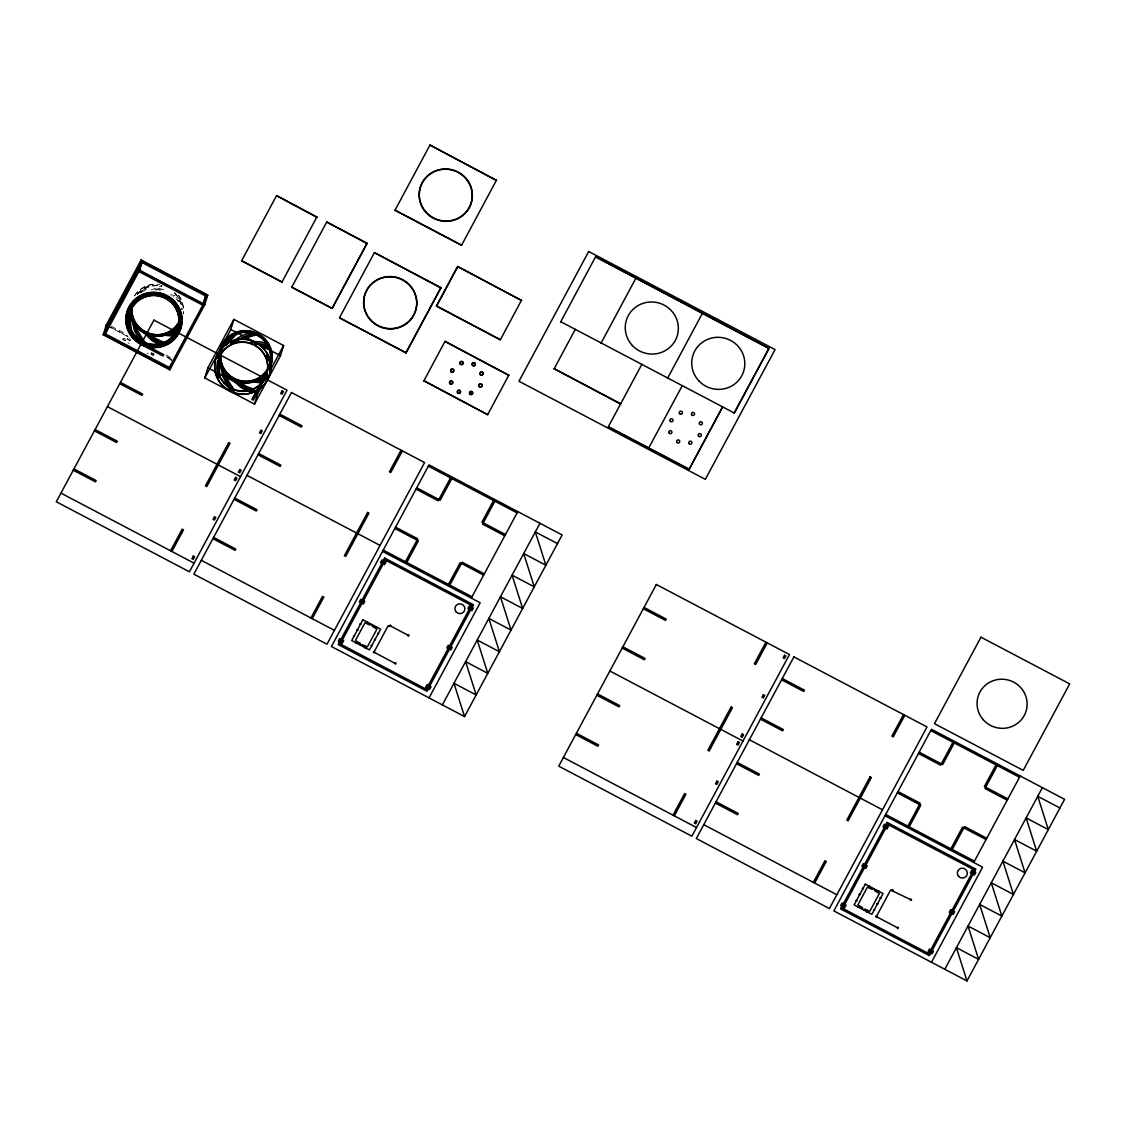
<?xml version="1.0" encoding="UTF-8"?>
<svg xmlns="http://www.w3.org/2000/svg" width="1126" height="1126" viewBox="0 0 1126 1126"><rect width="100%" height="100%" fill="white"/><g stroke="black" fill="none" stroke-linecap="round" stroke-linejoin="round"><path stroke-width="0.75" stroke-dasharray="5 3.75" d="M130.264 339.207C131.432 343.303 124.24 336.435 129.504 338.884M130.152 340.516L127.379 339.025M124.733 340.601C118.765 336.21 130.264 340.714 123.227 337.87M151.461 354.718L150.785 354.028L151.968 352.719M151.489 352.804C155.163 354.437 154.065 355.929 150.828 353.986M171.208 360.137L166.535 356.97M171.391 360.559L171.743 359.405M125.999 339.362L125.31 340.657L122.523 339.165M137.738 294.224C140.806 287.904 156.796 281.176 143.72 291.353M140.989 292.69L144.916 288.58L140.497 292.718M151.278 289.945L161.862 285.779M154.783 289.917L162.749 287.13M156.387 289.959L164.706 287.777M153.544 355.549L152.08 355.084M159.019 290.255L166.043 288.692M182.243 302.908L178.809 301.515M170.308 294.928C175.459 294.336 185.832 300.98 174.586 297.18M173.08 296.828L173.784 296.983M175.938 299.037L182.201 302.866M128.744 337.814L129.546 338.166M177.317 300.712L178.302 301.219M128.026 342.67L129.208 343.416M148.153 353.254L146.999 353.282M111.235 326.202L126.436 334.253M166.015 355.028L172.081 358.265M110.897 327.342L127.928 336.294M166.634 356.661L171.279 359.11M107.505 325.893L128.8 337.11M153.235 353.282L154.248 354.085M134.557 295.885A26.602 25.997 16.8 0 1 159.667 284.414M178.415 295.322A26.602 25.997 16.8 0 1 183.186 314.14M134.656 295.589A26.602 25.997 16.8 0 1 156.486 283.921M178.71 295.293A26.602 25.997 16.8 0 1 183.313 313.549M137.639 294.308A25.096 24.533 16.8 0 1 161.44 286.173M174.291 292.83A25.096 24.533 16.8 0 1 181.905 309.509M137.372 294.435A25.096 24.533 16.8 0 1 162.116 285.99M174.671 292.816A25.096 24.533 16.8 0 1 182.004 309.791"/><path stroke-width="1.5" d="M128.153 321.445L128.28 318.053M217.754 363.881L217.98 360.475M129.152 314.633L129.279 325.203M217.304 361.77L216.896 368.568A180.132 98.638 -14.4 0 0 216.98 371.481M128.927 312.521L129.152 311.255M217.825 358.378L218.148 356.689M219.922 355.76L218.444 368.807A187.831 99.355 -15.4 0 0 218.627 372.762L217.036 372.692L217.881 375.338L218.993 377.872L220.147 376.83A187.859 95.766 -26.2 0 1 219.5 373.17L219.218 363.318L220.583 353.536M220.316 354.155L220.752 352.551M103.282 334.746L138.231 269.564L204.805 304.597L169.843 369.764L103.282 334.746L106.266 324.893L109.349 326.526M105.76 331.677L107.505 325.893L142.355 261.035L139.568 270.268L104.704 335.14M106.111 331.508L106.449 330.368M106.801 329.214L108.18 324.64M141.116 260.022L138.146 269.874L204.707 304.893L207.677 295.054L141.116 260.022L106.168 325.203L109.264 326.821M169.843 369.764L170.462 367.723M170.631 367.146L171.166 365.415M205.565 295.955L202.764 305.188L138.864 271.563L141.665 262.33L205.565 295.955L206.255 294.646L203.468 303.893L168.604 368.765M204.791 377.97L207.86 367.808L233.884 319.376L283.583 345.527L280.515 355.675L254.49 404.121L204.791 377.97L230.816 329.524L233.884 319.376M241.611 260.782L281.993 282.035L241.611 260.782L276.56 195.614L316.842 217.163L276.56 195.614M254.49 404.121L257.558 393.959L261.626 386.401M291.775 287.172L332.156 308.425L291.775 287.172L326.723 222.005L367.104 243.244L332.156 308.425M326.723 222.005L367.006 243.554M339.447 317.799L406.007 352.818L339.447 317.799L374.409 252.618L440.97 287.651L406.007 352.818M374.409 252.618L440.871 287.946M395.015 210.21L461.576 245.243L395.015 210.21L429.963 145.043L496.439 180.371L429.963 145.043M521.577 300.121L500.338 339.785L436.438 306.159L457.677 266.51L521.493 300.431L457.677 266.51M500.338 339.785L436.536 305.864M620.595 404.037L554.133 368.709L620.693 403.741M768.988 348.427L595.57 256.827L768.988 348.427L734.124 413.298M635.951 278.08L601.002 343.247M648.759 447.909L682.131 385.936M702.511 313.098L667.563 378.28M219.443 351.692L222.16 344.514A26.602 25.997 16.8 0 1 232.646 334.098L233.772 335.182A187.761 94.302 63.4 0 0 231.069 337.941L225.172 345.527M374.606 652.489C374.381 649.575 371.847 653.91 374.606 652.489L394.747 663.214C395.55 666.142 396.999 661.314 394.747 663.214M910.258 899.575C910.99 902.433 912.623 897.76 910.301 899.477L890.624 890.019L876.675 915.973C873.677 915.973 878.013 918.534 876.732 915.987M128.857 311.128L130.377 311.339L132.136 306.807M266.355 375L266.665 374.113A25.096 24.533 16.8 0 0 255.095 345.288L256.235 344.26A26.602 25.997 16.8 0 0 251.14 341.91L251.084 343.458L250.197 343.149A25.096 24.533 16.8 0 0 220.949 354.141L219.88 353.001A26.602 25.997 16.8 0 0 217.557 357.969L219.134 358.04L218.838 358.912A25.096 24.533 16.8 0 0 230.394 387.738L229.254 388.78A26.602 25.997 16.8 0 0 234.349 391.13L234.405 389.582L235.306 389.892A25.096 24.533 16.8 0 0 264.54 378.899L265.609 380.039A26.602 25.997 16.8 0 0 267.932 375.071L266.355 375A187.859 30.303 22.4 0 1 265.82 376.014L263.202 377.97L259.36 378.815A187.845 39.776 56.8 0 1 257.516 378.829L258.6 379.856A180.104 41.24 55.7 0 0 260.627 379.828L266.172 377.548M179.161 328.412L177.612 328.299L176.247 331.706M390.778 626.112C390.722 623.114 387.991 627.407 390.778 626.112L407.837 635.148C410.807 634.093 407.542 638.189 407.894 635.05M221.118 353.001L220.513 354.38A187.859 103.817 23.5 0 0 219.148 358.054M221.245 352.719L221.949 351.228M893.185 890.539L892.355 889.47L892.172 890.835M897.183 927.585C897.732 930.484 899.59 925.868 897.183 927.585L876.999 916.972M130.56 307.299L131.207 306.159M132.009 303.471L133.234 301.121M220.499 350.693L229.817 336.941A180.259 94.035 62.5 0 1 232.66 334.112M133.079 305.681L132.206 307.44L131.137 306.3M267.819 368.652L267.974 368.343A187.915 30.43 23.8 0 0 268.635 367.329M177.514 332.198L176.852 333.338L175.966 331.86L170.688 333.155L168.731 332.071L173.376 331.663L176.683 329.721M205.101 299.98L207.677 295.054M281.993 282.035L316.941 216.854M170.547 550.783L182.173 529.164L183.51 529.867L171.884 551.487M263.512 377.801L251.886 399.42L253.223 400.124L264.835 378.505M269.761 371.256L283.583 345.527M332.24 308.116L367.104 243.244M461.576 245.243L496.524 180.061M406.106 352.522L440.97 287.651M436.438 306.159L457.592 266.806M423.855 380.884L444.911 341.544M310.903 617.977L322.529 596.358L323.852 597.062L312.24 618.681M401.067 450.189L389.455 471.808L390.778 472.512L402.404 450.879M340.207 643.945L385.289 560.044M405.43 561.761L417.746 538.847L395.564 527.165M450.513 477.86L438.197 500.788L416.015 489.106M406.767 562.465L418.379 540.846L394.86 528.46M451.85 478.564L440.224 500.183L416.704 487.811M487.755 414.509L508.811 375.169M374.282 651.616L388.189 625.634L389.737 626.45M560.621 321.994L595.57 256.827M554.034 369.018L575.273 329.355M448.472 584.408L460.098 562.789L483.617 575.161M493.554 500.521L481.942 522.14L505.461 534.512M449.809 585.112L462.124 562.198L484.307 573.866M494.891 501.211L482.575 524.139L504.758 535.807M471.301 598.089L517.777 511.598M426.304 689.239L471.386 605.338M429.048 697.895L480.169 602.762L382.544 551.388M442.363 704.904L539.959 523.266M641.834 364.388L608.378 426.655L688.971 469.063M464.545 716.572L562.155 534.949L429.02 464.897L331.424 646.521L464.545 716.572L453.975 683.285L476.171 694.953L465.601 661.652L487.783 673.334L477.213 640.032L499.409 651.701L488.839 618.413L511.021 630.081L500.451 596.78L522.647 608.462L512.077 575.161L534.259 586.843L523.689 553.542L545.885 565.21L535.314 531.922L557.497 543.591M722.596 406.88L689.042 469.458L722.512 407.19M769.072 348.117L734.222 412.989L560.72 321.698M672.996 815.168L684.608 793.548L685.945 794.238L674.319 815.871M765.947 642.186L754.321 663.805L755.659 664.509L767.285 642.876M813.338 882.362L824.964 860.743L826.287 861.432L814.675 883.065M903.502 714.56L891.891 736.193L893.214 736.883L904.84 715.263M842.656 908.33L887.738 824.429M907.866 826.146L920.181 803.218L897.999 791.55M952.948 742.245L940.632 765.173L918.45 753.491M909.203 826.85L920.815 805.217L897.309 792.845M954.285 742.949L942.673 764.568L919.154 752.196M950.907 848.793L962.533 827.174L986.052 839.546M996.003 764.892L984.377 786.525L1007.897 798.897M952.244 849.497L964.56 826.568L986.756 838.251M997.326 765.596L985.011 788.524L1007.193 800.192M973.737 862.474L1020.212 775.969M928.739 953.623L973.821 869.722M931.483 962.28L982.604 867.133L884.98 815.773M944.798 969.289L1042.395 787.651M966.981 980.957L1064.591 799.319L931.469 729.268L833.859 910.906L966.981 980.957L956.41 947.656L978.607 959.338L968.036 926.036L990.218 937.719L979.648 904.417L1001.844 916.085L991.274 882.798L1013.456 894.466L1002.9 861.165L1025.082 872.847L1014.512 839.546L1036.694 851.214L1026.138 817.926L1048.32 829.595L1037.75 796.293L1059.946 807.975M133.473 304.921L134.275 303.485M132.601 303.527L133.459 302.049M175.811 332.156C174.572 335.689 165.55 332.705 164.706 335.266M221.878 349.299L228.831 339.869L237.797 331.987A26.602 25.997 16.8 0 1 252.618 331.931L252.843 333.535A187.845 68.728 -71 0 0 249.803 334.295L236.052 340.967M226.354 345.077L234.898 335.844A187.943 89.63 73.9 0 1 237.811 333.521L237.797 331.987M144.48 333.155L145.578 332.057L152.615 339.207L160.68 343.585L160.624 345.119L152.094 340.699L144.55 333.24M233.673 390.455A180.118 70.628 -73.4 0 1 232.111 388.709L227.269 381.615L223.567 373.185A180.132 90.84 -36.5 0 1 222.441 369.441L223.61 368.399A187.817 91.966 -35.2 0 0 224.524 372.002L227.888 380.208L232.42 387.245M267.692 345.612L268.79 344.528A26.602 25.997 16.8 0 0 258.023 334.098L256.925 335.196A187.986 62.31 -61.3 0 0 254.068 335.464L241.626 339.475M130.25 331.171L131.404 330.143L130.644 325.006M169.449 297.658L166.338 298.587L167.253 298.587M140.426 341.98L141.651 341.051L135.993 330.2L133.079 317.645L131.517 317.645M265.342 356.196L266.496 355.169L268.452 360.334A180.132 36.581 -9.5 0 1 268.818 360.728M142.228 296.279L143.199 297.517L144.156 296.701M177.303 330.945L176.444 331.579M233.898 340.601L241.682 335.787L249.62 332.733A180.259 69.868 -71.7 0 1 252.815 332.029M147.985 295.603L147.323 296.054L148.083 294.069M258.6 379.856L258.684 379.814A26.602 25.997 16.8 0 0 266.454 373.382M175.023 334.661L170.35 335.872L164.86 335.295M239.331 339.306L247.284 335.914L255.025 334.281A180.23 62.451 -60 0 1 257.938 334.098L258.023 334.098M263.906 381.292L259.107 382.573L253.533 381.981A26.602 25.997 16.8 0 1 238.712 382.038L238.416 380.419A187.972 65.435 -80.4 0 0 240.598 382.488M231.942 344.218L230.872 343.078L233.448 342.008L236.122 341.22L236.066 342.754A187.803 84.971 82.7 0 1 237.853 341.544M162.665 296.701L162.51 295.195M162.735 295.167L165.001 294.913M219.415 352.03A180.132 102.691 12.8 0 1 220.063 349.595L221.639 349.595M269.607 364.36L271.183 364.36A26.602 25.997 16.8 0 0 271 349.609L269.424 349.609A187.929 37.777 -18.6 0 0 268.058 348.525M219.091 355.886A26.602 25.997 16.8 0 0 220.26 364.345L221.836 364.345A187.958 96.414 -24.6 0 0 222.399 368.188L224.806 377.069L228.55 384.909A187.817 77.23 -62.2 0 0 230.422 387.724M256.249 343.008L265.877 344.739M268.452 360.334L266.89 360.264A187.831 34.737 -10.6 0 1 267.566 360.953M165.789 343.261L162.13 341.544M259.839 345.569L268.03 348.525M163.791 342.98L162.749 342.754M162.538 342.698L153.629 338.476L149.772 335.337L149.659 333.718L155.515 338.49L161.862 341.474M253.463 381.967L253.434 380.419A187.929 44.547 66.2 0 0 255.503 380.855L260.05 380.954L263.512 379.715A187.817 31.528 31.9 0 0 264.511 378.885M251.562 388.428L246.101 386.274L240.598 382.46M266.848 343.543L261.105 341.882L254.209 341.586A180.118 64.576 -63.4 0 0 252.041 341.84M608.279 426.965L688.873 469.373M141.031 260.331L207.592 295.35M230.816 329.524L280.515 355.675M428.33 466.192L517.073 512.893M930.766 730.577L1019.523 777.278M207.86 367.808L215.615 371.904M218.726 373.536L223.384 375.985M226.495 377.618L238.923 384.163M252.9 391.51L257.558 393.959M279.839 414.129L302.035 425.811L301.332 427.106L279.149 415.424M782.288 678.514L804.471 690.182L803.781 691.491L781.585 679.808M141.594 343.05L163.777 354.718L163.073 356.013L140.891 344.345M644.03 607.421L666.212 619.103L665.522 620.398L643.326 608.73M105.408 333.845L169.308 367.47M103.381 334.436L169.942 369.469M258.699 453.482L280.881 465.165L280.191 466.46L257.995 454.777M761.134 717.867L783.33 729.549L782.626 730.844L760.444 719.162M120.44 382.404L142.622 394.072L141.932 395.367L119.736 383.699M622.875 646.774L645.071 658.457L644.368 659.752L622.185 648.083M246.735 475.242L379.856 545.294M749.17 739.627L882.291 809.678M383.248 550.093L471.991 596.794M885.683 814.464L974.426 861.165M107.42 406.613L240.556 476.664M609.87 670.997L742.991 741.049M383.966 559.34L472.709 606.041M886.401 823.725L975.158 870.426M383.262 560.635L381.939 559.946L380.546 562.536L381.869 563.239M384.599 561.339L385.922 562.043L384.529 564.633L383.206 563.929M470.682 606.632L469.359 605.943L467.966 608.533L469.289 609.236M472.019 607.336L473.342 608.04L471.949 610.63L470.626 609.94M885.712 825.02L884.374 824.316L882.981 826.92L884.318 827.61M887.035 825.724L888.372 826.428L886.978 829.018L885.641 828.314M973.117 871.017L971.794 870.314L970.401 872.917L971.724 873.621M974.454 871.721L975.792 872.425L974.398 875.015L973.061 874.311M234.757 498.03L256.953 509.698L256.249 511.007L234.067 499.325M737.206 762.415L759.388 774.083L758.685 775.378L736.503 763.71M95.105 429.541L117.301 441.209L116.597 442.504L94.415 430.836M597.554 693.926L619.736 705.594L619.033 706.889L596.85 695.221M362.122 599.989L360.784 599.299L359.391 601.889L360.728 602.593M363.445 600.693L364.782 601.397L363.388 603.986L362.051 603.283M449.541 645.986L448.204 645.297L446.811 647.886L448.148 648.59M450.864 646.69L452.202 647.394L450.808 649.984L449.471 649.294M864.557 864.374L863.22 863.67L861.826 866.274L863.163 866.978M865.894 865.078L867.217 865.781L865.824 868.371L864.501 867.667M951.977 910.371L950.64 909.681L949.246 912.271L950.583 912.975M953.314 911.075L954.637 911.778L953.243 914.368L951.906 913.665M213.616 537.384L235.798 549.066L235.109 550.361L212.913 538.678M716.052 801.768L738.234 813.436L737.544 814.731L715.362 803.063M73.964 468.895L96.146 480.563L95.457 481.858L73.26 470.189M576.399 733.279L598.582 744.948L597.892 746.242L575.71 734.574M201.301 560.312L334.422 630.349M703.736 824.682L836.857 894.734M340.967 639.343L339.644 638.653L338.25 641.243L339.573 641.947M342.304 640.047L343.641 640.75L342.234 643.34L340.911 642.65M428.387 685.354L427.064 684.65L425.67 687.24L426.993 687.944M429.724 686.044L431.047 686.747L429.653 689.337L428.33 688.648M843.416 903.728L842.079 903.024L840.686 905.628L842.023 906.331M844.739 904.431L846.076 905.135L844.683 907.725L843.346 907.021M930.822 949.725L929.499 949.035L928.106 951.625L929.429 952.329M932.159 950.428L933.496 951.132L932.103 953.722L930.766 953.018M60.945 493.104L194.066 563.155M563.38 757.488L696.515 827.54M338.884 643.242L427.627 689.942M841.319 907.626L930.062 954.327M166.31 296.898L167.493 297.56M141.609 342.698L140.497 342.079M177.809 308.51L176.599 309.509L177.317 310.002M178.471 308.974L179.85 310.171M268.044 356.351L270.62 359.616L271.38 363.022M271 349.609L265.891 346.217L259.036 344.443A180.118 57.327 -51.9 0 0 257.122 344.232M267.974 368.343L269.1 369.441M222.16 344.514L223.272 345.612A25.096 24.533 16.8 0 1 264.807 341.417A25.096 24.533 16.8 0 1 252.886 380.588A25.096 24.533 16.8 0 1 220.738 353.958M145.521 344.345L145.662 342.881L142.932 339.588M253.547 388.822L254.617 389.962L252.055 391.032L249.367 391.82L249.423 390.286A187.803 49.122 74.3 0 1 247.199 389.371L241.71 386.162L236.361 381.235A187.915 71.881 -70.7 0 1 234.335 378.744L233.293 379.941M178.457 313.915L179.752 313.69M144.156 342.881L142.495 340.911M142.312 340.657L135.767 329.074L133.713 322.726L134.81 321.628L137.963 331.058L142.791 339.39M179.09 314.703L179.597 315.505M139.469 340.573L134.205 329.819L131.531 317.785M269.705 361.699L270.55 365.12L269.874 368.301A180.23 32.865 24.8 0 1 269.593 368.779M181.553 316.997L181.779 318.137M129.687 328.229L129.321 325.569M220.26 364.345L222.821 376.154L227.297 385.824A180.118 77.877 -61.5 0 0 228.677 387.893M130.616 324.71L130.517 315.801L131.841 306.835L130.011 315.984L129.856 326.076L128.28 325.85M269.79 362.192L269.832 363.191A187.972 30.163 14.4 0 1 269.705 364.008M217.797 368.948L218.289 373.916A180.118 94.5 -27.5 0 0 218.514 375.549M179.47 324.232A26.602 25.997 16.8 0 1 130.334 309.171A26.602 25.997 16.8 0 0 179.696 323.711M133.98 336.266A26.602 25.997 16.8 0 1 132.347 334.197M170.476 299.234A26.602 25.997 16.8 0 1 175.825 304.836M230.886 343.106A180.118 90.221 71.5 0 1 233.912 340.629M238.416 381.995A180.118 65.392 -81.7 0 0 240.781 384.022L246.693 387.71L252.421 389.652A180.118 44.984 63.7 0 0 253.997 389.948M222.469 369.427A26.602 25.997 16.8 0 0 233.223 379.856A180.23 72.838 -69.9 0 0 235.39 382.432L241.091 387.583L247.002 390.947A180.118 51.106 75 0 0 247.959 391.271M219.711 351.002A26.602 25.997 16.8 0 1 220.077 349.595M271.366 363.022A180.104 32.527 13.4 0 1 271.183 364.36M266.763 343.585A180.259 44.393 -28.8 0 1 268.72 344.57M265.806 344.767A187.958 42.155 -28 0 1 267.636 345.64M219.809 350.693A26.602 25.997 16.8 0 1 254.138 332.071A26.602 25.997 16.8 0 1 269.888 367.738M266.538 373.086A26.602 25.997 16.8 0 1 219.176 355.577M221.766 349.398A187.901 103.733 25.1 0 1 223.272 345.612M222.638 346.836A25.096 24.533 16.8 0 1 264.146 340.249A25.096 24.533 16.8 0 1 253.519 380.109A25.096 24.533 16.8 0 1 220.823 353.648M234.363 389.68A187.873 70.91 -72.1 0 1 232.364 387.372M220.949 354.127A187.817 102.579 34.6 0 1 222.821 350.538M251.014 343.627A187.873 63.211 -62.7 0 1 251.886 343.486M255.123 345.246A187.817 56.877 -53.1 0 1 255.926 345.246M253.603 388.949A187.887 43.801 64.8 0 1 251.633 388.583M237.065 340.573A180.118 84.112 84 0 1 239.331 339.278M232.815 343.557A187.873 90.347 72.4 0 1 233.673 342.839M267.383 355.886A180.104 40.691 -20.8 0 1 267.988 356.379M265.666 356.562A187.873 38.354 -20 0 1 266.102 356.872M179.583 320.938A25.096 24.533 16.8 0 1 132.094 306.399A25.096 24.533 16.8 0 0 179.611 320.755M353.536 636.204L354.521 636.303L353.536 636.134M355.647 642.862L356.646 642.96L355.647 642.791M356.787 630.152L357.786 630.208L356.787 630.152M360.038 624.085L361.038 624.198L360.038 624.057M364.514 647.534L365.514 647.633L364.528 647.464M366.795 622.101L367.794 622.199L366.809 622.031M371.284 645.536L372.27 645.648L371.284 645.508M374.536 639.484L375.535 639.582L374.536 639.455M375.676 626.774L376.661 626.915L375.69 626.675M377.787 633.431L378.786 633.53L377.801 633.361M855.971 900.589L856.97 900.687L855.971 900.547M858.082 907.246L859.082 907.303L858.082 907.246M859.222 894.523L860.222 894.635L859.237 894.466M862.474 888.47L863.473 888.569L862.488 888.4M866.95 911.919L867.949 912.018L866.964 911.877M869.23 886.486L870.243 886.556L869.23 886.486M873.72 909.921L874.719 910.019L873.72 909.892M876.971 903.868L877.97 903.967L876.985 903.798M878.111 891.159L879.11 891.257L878.111 891.116M880.222 897.816L881.222 897.915L880.236 897.746M359.94 643.242L359.94 643.326A1.506 1.478 16.8 0 0 362.516 644.719L367.386 646.873L376.914 629.138L372.382 626.337A1.506 1.478 16.8 0 0 369.807 624.986L364.937 622.833L355.408 640.567L359.94 643.242M862.389 907.626L862.389 907.626A1.506 1.478 16.8 0 0 864.951 909.104L869.821 911.244L879.35 893.523L874.818 890.722A1.506 1.478 16.8 0 0 872.242 889.357L867.372 887.218L857.843 904.938L862.375 907.598M423.855 380.743L487.671 414.664L423.855 380.743M445.009 341.375L508.811 375.31L445.009 341.375M153.91 320.122L56.3 501.76L189.421 571.811L287.031 390.173L153.91 320.122M228.648 442.673L205.411 485.911L206.748 486.615L229.986 443.363L228.648 442.673M193.306 556.103L191.913 558.693L193.25 559.397L194.643 556.807L193.306 556.103M214.461 516.75L213.067 519.339L214.39 520.043L215.784 517.453L214.461 516.75M235.601 477.396L234.208 479.986L235.545 480.689L236.939 478.1L235.601 477.396M239.782 469.612L238.388 472.202L239.725 472.906L241.119 470.316L239.782 469.612M260.936 430.259L259.543 432.848L260.866 433.552L262.274 430.948L260.936 430.259M282.077 390.905L280.684 393.495L282.021 394.199L283.414 391.595L282.077 390.905M291.465 392.51L193.855 574.147L326.99 644.199L424.586 462.561L291.465 392.51M367.611 512.457L344.373 555.709L345.696 556.399L368.934 513.16L367.611 512.457M384.656 558.046L338.18 644.536L426.937 691.237L473.413 604.746L384.656 558.046M362.868 619.807L351.706 640.553L369.455 649.899L380.616 629.138L362.868 619.807M588.687 251.506L518.973 381.25L705.34 479.324L775.068 349.581L588.687 251.506M656.345 584.507L558.735 766.144L691.857 836.196L789.467 654.558L656.345 584.507M731.084 707.044L707.846 750.296L709.183 751L732.421 707.747L731.084 707.044M695.755 820.488L694.348 823.078L695.685 823.782L697.078 821.178L695.755 820.488M716.896 781.134L715.503 783.724L716.84 784.428L718.233 781.824L716.896 781.134M738.051 741.781L736.643 744.37L737.98 745.074L739.374 742.47L738.051 741.781M742.231 733.997L740.838 736.587L742.161 737.291L743.554 734.687L742.231 733.997M763.372 694.643L761.978 697.233L763.315 697.937L764.709 695.333L763.372 694.643M784.526 655.276L783.133 657.88L784.456 658.583L785.849 655.979L784.526 655.276M793.9 656.894L696.304 838.532L829.426 908.569L927.022 726.946L793.9 656.894M870.046 776.841L846.808 820.08L848.131 820.784L871.369 777.545L870.046 776.841M980.957 637.189L934.467 723.68L1023.224 770.381L1069.7 683.89L980.957 637.189M887.105 822.43L840.615 908.921L929.372 955.622L975.848 869.131L887.105 822.43M865.303 884.177L854.141 904.938L871.89 914.284L883.051 893.523L865.303 884.177M679.597 413.65A1.576 1.548 16.8 0 0 682.286 413.298A1.576 1.548 16.8 0 0 680.597 411.173A1.576 1.548 16.8 0 0 679.597 413.65M670.308 421.307A1.576 1.548 16.8 0 0 672.968 420.744A1.576 1.548 16.8 0 0 671.11 418.759A1.576 1.548 16.8 0 0 670.308 421.307M669.125 433.116A1.576 1.548 16.8 0 0 671.828 432.764A1.576 1.548 16.8 0 0 670.139 430.653A1.576 1.548 16.8 0 0 669.125 433.116M677.036 442.504A1.576 1.548 16.8 0 0 679.696 441.941A1.576 1.548 16.8 0 0 677.838 439.956A1.576 1.548 16.8 0 0 677.036 442.504M689.112 443.63A1.576 1.548 16.8 0 0 691.814 443.278A1.576 1.548 16.8 0 0 690.125 441.167A1.576 1.548 16.8 0 0 689.112 443.63M698.556 436.17A1.576 1.548 16.8 0 0 701.216 435.607A1.576 1.548 16.8 0 0 699.373 433.623A1.576 1.548 16.8 0 0 698.556 436.17M699.57 424.164A1.576 1.548 16.8 0 0 702.272 423.812A1.576 1.548 16.8 0 0 700.583 421.687A1.576 1.548 16.8 0 0 699.57 424.164M691.828 414.959A1.576 1.548 16.8 0 0 694.489 414.396A1.576 1.548 16.8 0 0 692.631 412.412A1.576 1.548 16.8 0 0 691.828 414.959M632.333 345.485A26.602 25.997 16.8 0 0 677.176 336.012A26.602 25.997 16.8 0 0 645.902 302.556A26.602 25.997 16.8 0 0 632.333 345.485M698.81 380.813A26.602 25.997 16.8 0 0 743.639 371.355A26.602 25.997 16.8 0 0 712.378 337.884A26.602 25.997 16.8 0 0 698.81 380.813M426.261 212.758A26.602 25.997 16.8 0 0 471.09 203.285A26.602 25.997 16.8 0 0 439.83 169.829A26.602 25.997 16.8 0 0 426.261 212.758M426.346 212.462A26.602 25.997 16.8 0 0 471.189 202.99A26.602 25.997 16.8 0 0 439.914 169.519A26.602 25.997 16.8 0 0 426.346 212.462M449.823 383.6A1.576 1.548 16.8 0 0 452.525 383.248A1.576 1.548 16.8 0 0 450.836 381.123A1.576 1.548 16.8 0 0 449.823 383.6M449.921 383.29A1.576 1.548 16.8 0 0 452.624 382.939A1.576 1.548 16.8 0 0 450.935 380.813A1.576 1.548 16.8 0 0 449.921 383.29M457.733 392.988A1.576 1.548 16.8 0 0 460.393 392.425A1.576 1.548 16.8 0 0 458.535 390.44A1.576 1.548 16.8 0 0 457.733 392.988M457.832 392.678A1.576 1.548 16.8 0 0 460.492 392.115A1.576 1.548 16.8 0 0 458.634 390.131A1.576 1.548 16.8 0 0 457.832 392.678M469.809 394.114A1.576 1.548 16.8 0 0 472.512 393.762A1.576 1.548 16.8 0 0 470.823 391.637A1.576 1.548 16.8 0 0 469.809 394.114M469.908 393.804A1.576 1.548 16.8 0 0 472.596 393.453A1.576 1.548 16.8 0 0 470.907 391.327A1.576 1.548 16.8 0 0 469.908 393.804M479.268 386.64A1.576 1.548 16.8 0 0 481.928 386.091A1.576 1.548 16.8 0 0 480.07 384.093A1.576 1.548 16.8 0 0 479.268 386.64M479.352 386.345A1.576 1.548 16.8 0 0 482.012 385.782A1.576 1.548 16.8 0 0 480.155 383.797A1.576 1.548 16.8 0 0 479.352 386.345M480.281 374.634A1.576 1.548 16.8 0 0 482.97 374.282A1.576 1.548 16.8 0 0 481.281 372.157A1.576 1.548 16.8 0 0 480.281 374.634M480.366 374.339A1.576 1.548 16.8 0 0 483.068 373.987A1.576 1.548 16.8 0 0 481.379 371.861A1.576 1.548 16.8 0 0 480.366 374.339M472.54 365.443A1.576 1.548 16.8 0 0 475.186 364.88A1.576 1.548 16.8 0 0 473.342 362.896A1.576 1.548 16.8 0 0 472.54 365.443M472.624 365.134A1.576 1.548 16.8 0 0 475.285 364.571A1.576 1.548 16.8 0 0 473.427 362.586A1.576 1.548 16.8 0 0 472.624 365.134M460.295 364.12A1.576 1.548 16.8 0 0 462.997 363.768A1.576 1.548 16.8 0 0 461.308 361.643A1.576 1.548 16.8 0 0 460.295 364.12M460.379 363.825A1.576 1.548 16.8 0 0 463.082 363.459A1.576 1.548 16.8 0 0 461.393 361.347A1.576 1.548 16.8 0 0 460.379 363.825M451.005 371.777A1.576 1.548 16.8 0 0 453.665 371.214A1.576 1.548 16.8 0 0 451.808 369.229A1.576 1.548 16.8 0 0 451.005 371.777M451.09 371.467A1.576 1.548 16.8 0 0 453.75 370.904A1.576 1.548 16.8 0 0 451.906 368.92A1.576 1.548 16.8 0 0 451.09 371.467M370.693 320.347A26.602 25.997 16.8 0 0 415.536 310.875A26.602 25.997 16.8 0 0 384.262 277.404A26.602 25.997 16.8 0 0 370.693 320.347M370.792 320.037A26.602 25.997 16.8 0 0 415.621 310.565A26.602 25.997 16.8 0 0 384.36 277.109A26.602 25.997 16.8 0 0 370.792 320.037M134.74 337.519A26.602 25.997 16.8 0 0 179.456 327.525A26.602 25.997 16.8 0 0 147.802 294.421A26.602 25.997 16.8 0 0 134.74 337.519M222.047 385.233A28.108 27.474 16.8 0 0 269.438 375.338A28.108 27.474 16.8 0 0 236.488 339.897A28.108 27.474 16.8 0 0 222.047 385.233M222.132 384.923A28.108 27.474 16.8 0 0 269.522 375.028A28.108 27.474 16.8 0 0 236.573 339.602A28.108 27.474 16.8 0 0 222.132 384.923M224.243 383.262A25.096 24.533 16.8 0 0 266.566 374.423A25.096 24.533 16.8 0 0 237.15 342.783A25.096 24.533 16.8 0 0 224.243 383.262M133.431 338.279A28.108 27.474 16.8 0 0 180.793 328.271A28.108 27.474 16.8 0 0 147.759 292.915A28.108 27.474 16.8 0 0 133.431 338.279M133.332 338.588A28.108 27.474 16.8 0 0 180.709 328.581A28.108 27.474 16.8 0 0 147.675 293.21A28.108 27.474 16.8 0 0 133.332 338.588M134.444 337.589A26.602 25.997 16.8 0 0 179.273 328.116A26.602 25.997 16.8 0 0 147.999 294.66A26.602 25.997 16.8 0 0 134.444 337.589M135.556 336.224A25.096 24.533 16.8 0 0 177.894 327.469A25.096 24.533 16.8 0 0 148.533 295.772A25.096 24.533 16.8 0 0 135.556 336.224M135.261 336.308A25.096 24.533 16.8 0 0 177.711 328.046A25.096 24.533 16.8 0 0 148.745 296.011A25.096 24.533 16.8 0 0 135.261 336.308M983.054 719.514A25.096 24.533 16.8 0 0 1025.702 712.265A25.096 24.533 16.8 0 0 997.509 679.569A25.096 24.533 16.8 0 0 983.054 719.514M958.522 876.253A5.025 4.912 16.8 0 0 967.051 874.803A5.025 4.912 16.8 0 0 961.407 868.259A5.025 4.912 16.8 0 0 958.522 876.253M456.086 611.868A5.025 4.912 16.8 0 0 464.616 610.419A5.025 4.912 16.8 0 0 458.972 603.888A5.025 4.912 16.8 0 0 456.086 611.868"/></g></svg>
